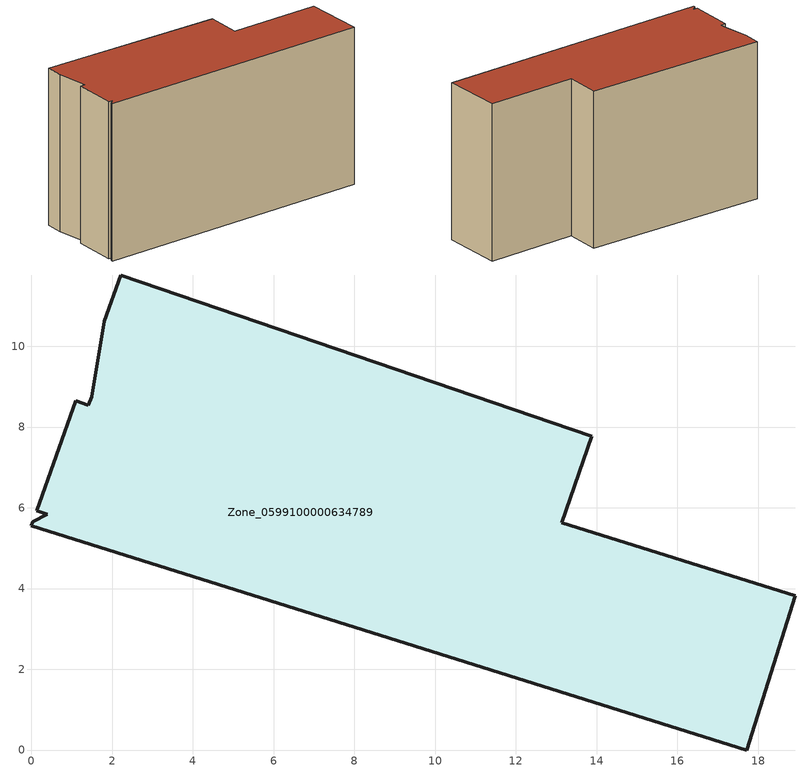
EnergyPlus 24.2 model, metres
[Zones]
Zone_0599100000634789
 floor ground (C_G): 1.5,8.75 1.8,10.62 2.21,11.77 13.88,7.77 13.14,5.63 18.92,3.82 17.72,0 0,5.56 0.04,5.66 0.4,5.83 0.13,5.92 1.1,8.65 1.41,8.55 z0
 wall outside (C_F): 17.72,0 18.92,3.82 13.14,5.63 13.88,7.77 2.21,11.77 1.8,10.62 1.5,8.75 1.41,8.55 1.1,8.65 0.13,5.92 0.4,5.83 0.04,5.66 0,5.56 17.72,0 z0:10.38
 roof outside (C_R): 1.8,10.62 1.5,8.75 1.41,8.55 1.1,8.65 0.13,5.92 0.4,5.83 0.04,5.66 0,5.56 17.72,0 18.92,3.82 13.14,5.63 13.88,7.77 2.21,11.77 z10.38
[BUILDING]
Pand.0599100000634789: North Axis=0; Terrain=City; Loads Convergence Tolerance Value=0.04; Temperature Convergence Tolerance Value=0.4; Solar Distribution=FullExterior; Maximum Number of Warmup Days=25; Minimum Number of Warmup Days=1
[Site:Location]
Rotterdam.The.Hague.AP_ZH_NLD Design_Conditions: Latitude=51.96; Longitude=4.45; Time Zone=1; Elevation=-4.5
[SITE:GROUNDTEMPERATURE:BUILDINGSURFACE]
18, 18, 18, 18, 18, 18, 18, 18, 18, 18, 18, 18
[MATERIAL] Thermal Absorptance=0.9; Solar Absorptance=0.7; Visible Absorptance=0.7
Name | Roughness | Thickness | Conductivity | Density | Specific Heat
G.TC.1946 | MediumSmooth | 0.15 | 1 | 540 | 1210
F.TC.1946 | Rough | 0.3 | 0.857143 | 1920 | 840
R.TC.1946 | MediumRough | 0.2 | 0.909091 | 1500 | 1000
[CONSTRUCTION]
C_G: G.TC.1946
C_F: F.TC.1946
C_R: R.TC.1946
[ZONE]
Zone_0599100000634789: Type=1; Multiplier=1; Ceiling Height=Autocalculate; Volume=Autocalculate; Floor Area=autocalculate; Part of Total Floor Area=Yes
[ZONEINFILTRATION:DESIGNFLOWRATE]
Infil_Zone_0599100000634789: Zone or ZoneList or Space or SpaceList=Zone_0599100000634789; Schedule=AlwaysOn; Design Flow Rate Calculation Method=Flow/Area; Flow Rate per Floor Area=0.003; Constant Term Coefficient=1; Temperature Term Coefficient=0; Velocity Term Coefficient=0; Velocity Squared Term Coefficient=0
[HVACTEMPLATE:ZONE:IDEALLOADSAIRSYSTEM]
Zone_0599100000634789: Maximum Heating Supply Air Temperature=50; Minimum Cooling Supply Air Temperature=13; Maximum Heating Supply Air Humidity Ratio=0.0156; Minimum Cooling Supply Air Humidity Ratio=0.0077; Heating Limit=NoLimit; Cooling Limit=NoLimit; Dehumidification Control Type=ConstantSensibleHeatRatio; Cooling Sensible Heat Ratio=0.7; Dehumidification Setpoint=60; Humidification Control Type=None; Humidification Setpoint=30; Outdoor Air Method=None; Outdoor Air Flow Rate per Person=0.00944; Outdoor Air Flow Rate per Zone Floor Area=0; Outdoor Air Flow Rate per Zone=0; Demand Controlled Ventilation Type=None; Outdoor Air Economizer Type=NoEconomizer; Heat Recovery Type=None; Sensible Heat Recovery Effectiveness=0.7; Latent Heat Recovery Effectiveness=0.65
[ZONECONTROL:THERMOSTAT]
ThermostatControl_Zone_0599100000634789: Zone or ZoneList=Zone_0599100000634789; Control Type Schedule=DualSetpointControlType; Control 1=Thermostat_Zone_0599100000634789; Temperature Difference Between Cutout And Setpoint=0
[THERMOSTATSETPOINT:DUALSETPOINT]
Thermostat_Zone_0599100000634789: Heating Setpoint Temperature Schedule=HeatingSetpoint_Zone_0599100000634789; Cooling Setpoint Temperature Schedule=CoolingSetpoint_Zone_0599100000634789
[SCHEDULE:COMPACT]
HeatingSetpoint_Zone_0599100000634789: Through: 12/31, For: AllDays, Until: 24:00, 21
CoolingSetpoint_Zone_0599100000634789: Through: 12/31, For: AllDays, Until: 24:00, 24
DualSetpointControlType: Through: 12/31, For: AllDays, Until: 24:00, 4
AlwaysOn: Through: 12/31, For: AllDays, Until: 24:00, 1
